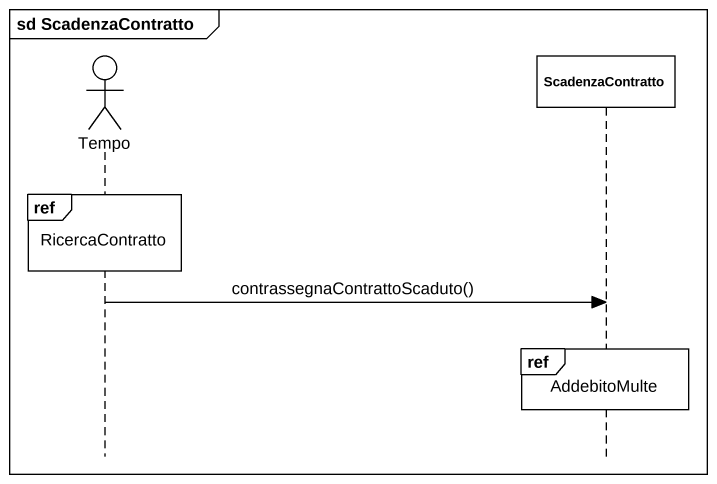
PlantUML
@startuml
mainframe sd ScadenzaContratto
hide footbox
actor Tempo
participant ScadenzaContratto

ref over Tempo : RicercaContratto
Tempo -> ScadenzaContratto : contrassegnaContrattoScaduto()
ref over ScadenzaContratto : AddebitoMulte
@enduml
